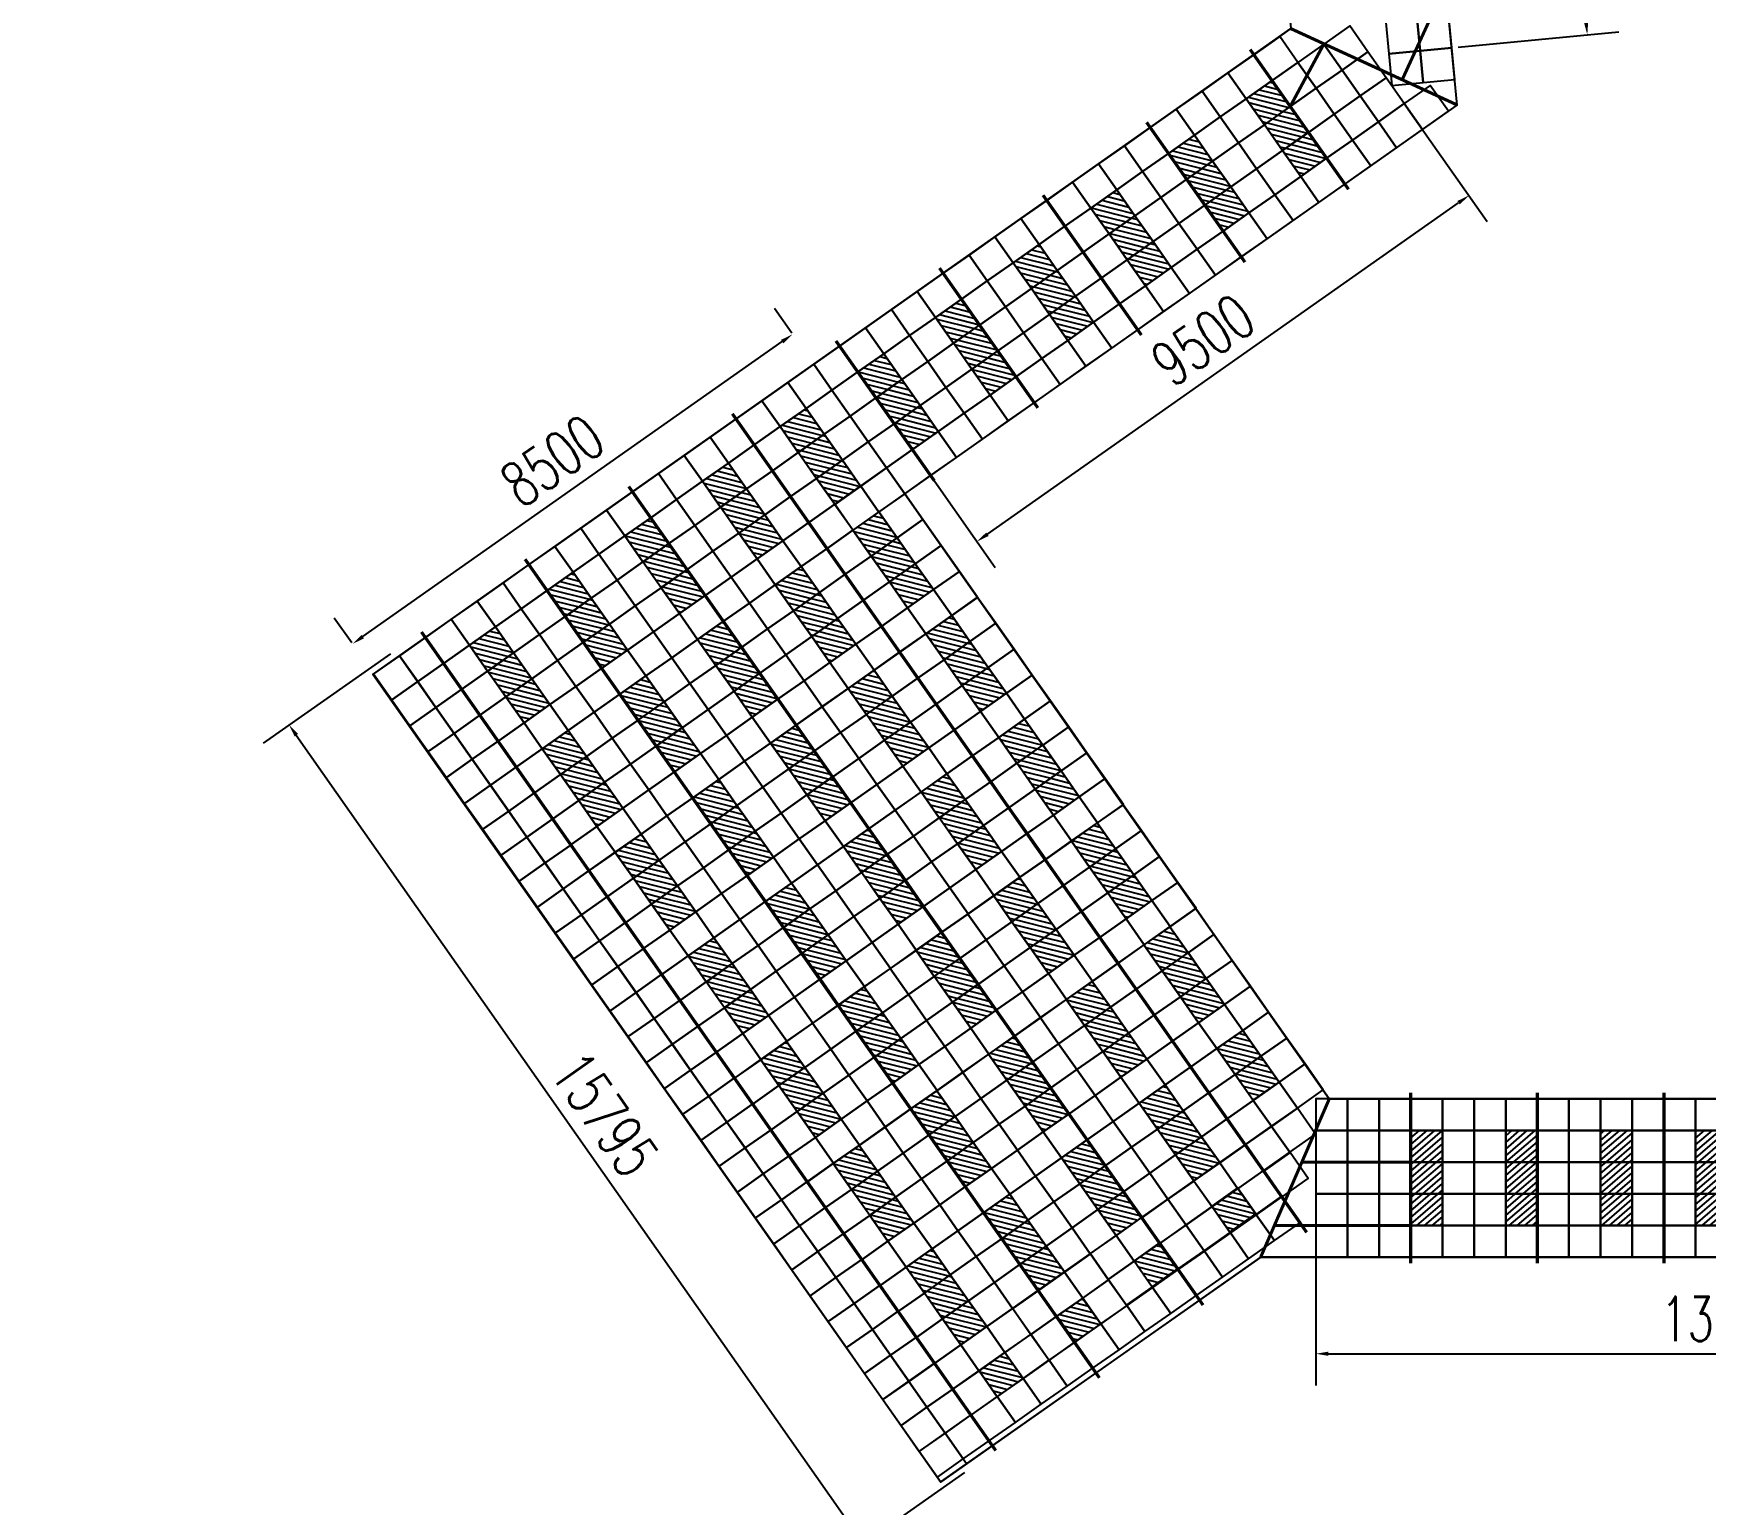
# Model space of a CAD drawing. Extents: x 833816 to 4746262, y -3629782 to -1973088.
# Drawn here: x 1968217 to 1994630, y -2326368 to -2303132 of the extents above; entities that cross this region are included whole.
import ezdxf

# ---------------------------------------------------------------- set-up
doc = ezdxf.new("R2010")
doc.units = 0
doc.header["$LTSCALE"] = 1000
doc.header["$MEASUREMENT"] = 0
doc.header["$PDMODE"] = 32
doc.layers.add('W-FLOAT_BOWL浮筒', color=253, linetype='Continuous')
doc.styles.add('STANDARD_T3', font='simplex.shx', dxfattribs={"width": 0.7, "bigfont": 'gbcbig.shx'})
doc.dimstyles.new('W&&200', dxfattribs={"dimtxt": 700, "dimasz": 200, "dimexe": 500, "dimexo": 600, "dimgap": 200, "dimtad": 1, "dimdec": 0, "dimzin": 0, "dimdsep": 46, "dimtxsty": 'STANDARD_T3', "dimcen": 0.09, "dimclrd": 1, "dimclre": 1, "dimclrt": 7, "dimazin": 2, "dimtfac": 1, "dimtdec": 0, "dimtix": 1, "dimtmove": 2, "dimatfit": 3, "dimfxl": 100, "dimtolj": 1, "dimtzin": 0, "dimarcsym": 0})

# ---------------------------------------------------------------- blocks, each defined once
blk = doc.blocks.new('浮筒')
at = {"layer": 'W-FLOAT_BOWL浮筒'}
blk.add_lwpolyline([(-230.422514301099, -268.1519436870731), (268.1519436870876, -230.4225143010844), (230.422514301099, 268.1519436870876), (-268.1519436870876, 230.422514301099)], close=True, dxfattribs=at)
blk = doc.blocks.new('空格子')
at = {"layer": 'W-FLOAT_BOWL浮筒'}
h = blk.add_hatch(dxfattribs=at)
h.set_pattern_fill('ANSI31', color=256, scale=50)
h.set_pattern_definition([(45, (0, 0), (-56.12660075668221, 56.12660075668221), [])])
h.paths.add_polyline_path([(218.5956631333102, 262.5550514239585), (-279.9787948548328, 224.8256220379262), (-242.2493654687423, -273.7488359502167), (256.3250925194006, -236.0194065642427)])
blk.add_lwpolyline([(-242.2493654687423, -273.7488359502167), (256.3250925194006, -236.0194065642427), (218.5956631333102, 262.5550514239585), (-279.9787948548328, 224.8256220379262)], close=True, dxfattribs=at)
blk = doc.blocks.new('*U220')
at = {"color": 2, "const_width": 50}
blk.add_lwpolyline([(-1.396983861923218e-09, 1350), (1.164153218269348e-09, -1350)], dxfattribs=at)
blk = doc.blocks.new('*U221')
at = {"color": 0, "linetype": 'ByBlock', "lineweight": -2, "transparency": 16777216}
for p in [(-10000, 0), (-8000, 0), (-6000, 0), (-4000, 0), (-2000, 0), (0, 0)]:
    blk.add_blockref('*U220', p, dxfattribs=at)
blk = doc.blocks.new('*U202')
at = {"color": 2, "const_width": 50}
blk.add_lwpolyline([(-1.396983861923218e-09, 1350), (1.164153218269348e-09, -1350)], dxfattribs=at)
blk = doc.blocks.new('*U203')
at = {"color": 0, "linetype": 'ByBlock', "lineweight": -2, "transparency": 16777216}
for p in [(-8000, 0), (-6000, 0), (-4000, 0), (-2000, 0), (0, 0)]:
    blk.add_blockref('*U202', p, dxfattribs=at)
blk = doc.blocks.new('*U222')
at = {"color": 2, "const_width": 49.99999999999999}
blk.add_lwpolyline([(4537.437874760013, -6463.959955073893), (-4537.437874760013, 6463.959955073427)], dxfattribs=at)
blk = doc.blocks.new('*U223')
at = {"color": 0, "linetype": 'ByBlock', "lineweight": -2, "transparency": 16777216}
blk.add_blockref('*U222', (0, 0), dxfattribs=at)
blk = doc.blocks.new('*U200')
at = {"rotation": 54.93270075368672}
blk.add_blockref('*U223', (0, 0), dxfattribs=at)
blk = doc.blocks.new('*U201')
at = {"color": 0, "linetype": 'ByBlock', "lineweight": -2, "transparency": 16777216}
for p in [(3.673940397442059e-13, 6000), (2.449293598294706e-13, 4000), (1.224646799147353e-13, 2000), (0, 0)]:
    blk.add_blockref('*U200', p, dxfattribs=at)
blk = doc.blocks.new('*D224')
at = {"color": 1, "lineweight": -2, "transparency": 16777216}
for p, q in [((1988472.565084238, -2322060.253148201), (1988472.565084238, -2324486.481570056)), ((2001472.565084238, -2322060.253148324), (2001472.565084238, -2324486.481570056)), ((1988672.565084238, -2323986.481570056), (2001272.565084238, -2323986.481570056))]:
    blk.add_line(p, q, dxfattribs=at)
at = {"color": 1, "transparency": 16777216}
for points in [[(1988672.565084238, -2323953.148236723), (1988672.565084238, -2324019.81490339), (1988472.565084238, -2323986.481570056)], [(2001272.565084238, -2323953.148236723), (2001272.565084238, -2324019.81490339), (2001472.565084238, -2323986.481570056)]]:
    blk.add_solid(points, dxfattribs=at)
at = {"layer": 'Defpoints', "color": 0, "transparency": 16777216}
for p in [(1988472.565084238, -2321460.253148201), (2001472.565084238, -2321460.253148324), (2001472.565084238, -2323986.481570056)]:
    blk.add_point(p, dxfattribs=at)
at = {"color": 7, "transparency": 16777216, "insert": (1994972.565084238, -2323436.481570056), "char_height": 700, "attachment_point": 5, "style": 'STANDARD_T3'}
blk.add_mtext('\\A1;13000', dxfattribs=at)
blk = doc.blocks.new('*D225')
at = {"color": 1, "lineweight": -2, "transparency": 16777216}
for p, q in [((1973854.411714452, -2312930.200902578), (1971844.983092142, -2314340.046465596)), ((1972369.158108542, -2314216.593834269), (1981211.311437943, -2326819.162831206)), ((1982926.304794119, -2325860.214012529), (1980916.876171809, -2327270.059575547))]:
    blk.add_line(p, q, dxfattribs=at)
at = {"color": 1, "transparency": 16777216}
for points in [[(1972396.44511796, -2314197.44885508), (1972341.871099125, -2314235.738813458), (1972254.288233409, -2314052.871777762)], [(1981238.598447361, -2326800.017852017), (1981184.024428525, -2326838.307810395), (1981326.181313076, -2326982.884887713)]]:
    blk.add_solid(points, dxfattribs=at)
at = {"layer": 'Defpoints', "color": 0, "transparency": 16777216}
for p in [(1974345.577883972, -2312585.591277178), (1983417.47096364, -2325515.604387129), (1981326.181313076, -2326982.884887713)]:
    blk.add_point(p, dxfattribs=at)
at = {"color": 7, "transparency": 16777216, "insert": (1977240.470428637, -2320201.986176121), "char_height": 700, "attachment_point": 5, "rotation": 305.0540812993612, "style": 'STANDARD_T3'}
blk.add_mtext('\\A1;15795', dxfattribs=at)
blk = doc.blocks.new('*D226')
at = {"color": 1, "lineweight": -2, "transparency": 16777216}
for p, q in [((1980196.40178713, -2307867.497040274), (1979920.58648868, -2307475.413352638)), ((1973419.697223939, -2312659.852290398), (1980044.686585113, -2307999.435457196)), ((1973244.252380449, -2312758.057968825), (1972968.437081999, -2312365.974281189))]:
    blk.add_line(p, q, dxfattribs=at)
at = {"color": 1, "transparency": 16777216}
for points in [[(1980025.507910501, -2307972.17212007), (1980063.865259726, -2308026.698794321), (1980208.266607867, -2307884.363409521)], [(1973400.518549326, -2312632.588953272), (1973438.875898551, -2312687.115627523), (1973256.117201186, -2312774.924338072)]]:
    blk.add_solid(points, dxfattribs=at)
at = {"layer": 'Defpoints', "color": 0, "transparency": 16777216}
for p in [(1980208.266607867, -2307884.363409521), (1980541.617930155, -2308358.237108533), (1973589.468523473, -2313248.798037085)]:
    blk.add_point(p, dxfattribs=at)
at = {"color": 7, "transparency": 16777216, "insert": (1976415.74377342, -2309879.798811225), "char_height": 700, "attachment_point": 5, "rotation": 35.124863812626046, "style": 'STANDARD_T3'}
blk.add_mtext('\\A1;8500', dxfattribs=at)
blk = doc.blocks.new('*D227')
at = {"color": 1, "lineweight": -2, "transparency": 16777216}
for p, q in [((1989928.890777528, -2304322.248849246), (1991179.782077314, -2306100.45212508)), ((1983285.622719697, -2311042.340653787), (1990728.52238472, -2305806.573425886)), ((1982158.830715103, -2309788.159672262), (1983409.722014889, -2311566.362948096))]:
    blk.add_line(p, q, dxfattribs=at)
at = {"color": 1, "transparency": 16777216}
for points in [[(1990709.343751794, -2305779.310059436), (1990747.701017647, -2305833.836792336), (1990892.102583421, -2305691.501628329)], [(1983266.444086771, -2311015.077287337), (1983304.801352624, -2311069.604020237), (1983122.042520997, -2311157.412451344)]]:
    blk.add_solid(points, dxfattribs=at)
at = {"layer": 'Defpoints', "color": 0, "transparency": 16777216}
for p in [(1989583.675384857, -2303831.508253144), (1990892.102583421, -2305691.501628329), (1981813.615322432, -2309297.41907616)]:
    blk.add_point(p, dxfattribs=at)
at = {"color": 7, "transparency": 16777216, "insert": (1986690.625108927, -2307974.611493409), "char_height": 700, "attachment_point": 5, "rotation": 35.1247762060573, "style": 'STANDARD_T3'}
blk.add_mtext('\\A1;9500', dxfattribs=at)
blk = doc.blocks.new('*D228')
at = {"color": 1, "lineweight": -2, "transparency": 16777216}
for p, q in [((1988751.189631059, -2282945.867539802), (1991289.823062256, -2282700.817691756)), ((1990811.3526668, -2282947.933212661), (1992742.59403011, -2302954.93965532)), ((1990720.863658316, -2303351.023364404), (1993259.497089512, -2303105.973516359))]:
    blk.add_line(p, q, dxfattribs=at)
at = {"color": 1, "transparency": 16777216}
for points in [[(1990844.531781961, -2282944.730490665), (1990778.173551638, -2282951.135934656), (1990792.136334826, -2282748.85852169)], [(1992775.773145271, -2302951.736933324), (1992709.414914948, -2302958.142377316), (1992761.810362083, -2303154.014346292)]]:
    blk.add_solid(points, dxfattribs=at)
at = {"layer": 'Defpoints', "color": 0, "transparency": 16777216}
for p in [(1988153.965558144, -2283003.516535721), (1992761.810362083, -2303154.014346292), (1990123.6395854, -2303408.672360324)]:
    blk.add_point(p, dxfattribs=at)
at = {"color": 7, "transparency": 16777216, "insert": (1992324.428748627, -2292898.591521065), "char_height": 700, "attachment_point": 5, "rotation": 275.51357916541923, "style": 'STANDARD_T3'}
blk.add_mtext('\\A1;20500', dxfattribs=at)

msp = doc.modelspace()

# ---------------------------------------------------------------- linework, layer by layer
at = {"color": 1}
for points in [[(2001472.565084227, -2319960.253148321), (1988686.300181093, -2319960.253148333), (1981980.024437482, -2310402.999124704), (1990708.424239668, -2304262.936555795), (1988640.825733412, -2282843.316296522), (1999780.346498261, -2256150.701758822), (1999781.538423849, -2217928.802886933), (2008006.79287955, -2210186.70819954), (2008015.709567152, -2192890.573179661), (2004018.864928955, -2186768.932487597), (2004030.160104888, -2164859.127450847)], [(2001529.765206201, -2165624.487400206), (2001505.407185333, -2212872.931727569), (1997281.58507684, -2216848.642252123), (1997279.911598273, -2255595.920230066), (1986086.148908588, -2282474.847185777), (1988078.600636117, -2303056.302303956), (1973589.468523266, -2313248.79803723), (1982549.183742765, -2326013.027284458), (1987602.662454053, -2322460.253148334), (2001472.565084229, -2322460.253148321), (2001472.565084227, -2319960.253148321)], [(1980541.625407882, -2308358.247738454), (1988078.600636117, -2303056.302303956)], [(1981980.734349221, -2310404.008298656), (1990708.424239668, -2304262.936555795)], [(1988686.300181093, -2319960.253148333), (2001472.565084253, -2319960.253148451), (2001472.565084229, -2322460.253148321), (1987602.662454053, -2322460.253148334)]]:
    msp.add_lwpolyline(points, dxfattribs=at)
at = {"color": 6}
for points in [[(1990708.424239668, -2304262.936555795), (1988640.825733477, -2282843.316297205)], [(1987602.662454053, -2322460.253148334), (1982546.579353165, -2326009.317007392), (1973576.505257285, -2313257.917150243), (1980541.617930154, -2308358.237108533)], [(1981980.049504517, -2310403.034758352), (1988686.300181093, -2319960.253148333)]]:
    msp.add_lwpolyline(points, dxfattribs=at)
at = {"color": 5, "const_width": 50}
for points in [[(1990525.244652746, -2302365.258075554), (1989837.819990376, -2303863.479761213)], [(1988078.600636117, -2303056.302303956), (1990708.424239668, -2304262.936555795)], [(1988069.143152444, -2304285.597116165), (1988599.36590032, -2303301.286753533)], [(1987602.662454053, -2322460.253148334), (1988686.300181, -2319960.253148201)], [(1989972.565084227, -2320960.253148211), (1988252.84509024, -2320960.253148211)], [(1989972.565084228, -2321960.253148211), (1987819.389999484, -2321960.253148211)]]:
    msp.add_lwpolyline(points, dxfattribs=at)
at = {"color": 5}
for points in [[(1973998.419020222, -2312961.118543188), (1982955.821886492, -2325722.053555499)], [(2001472.565084253, -2319960.253148304), (1988722.565084253, -2319960.253148201)]]:
    msp.add_lwpolyline(points, dxfattribs=at)

# ---------------------------------------------------------------- block references
for name, p, rotation in [('*U203', (1981669.77526342, -2309092.944047309), 215.124863649522), ('空格子', (1987731.692408275, -2304232.254211793), 300.79718851719), ('空格子', (1988019.876489626, -2304640.849752466), 300.79718851719), ('空格子', (1986504.840918018, -2305095.292693472), 300.79718851719), ('空格子', (1988307.051396059, -2305050.155205296), 300.79718851719), ('*U201', (1978881.524423806, -2319050.597832153), 305.0540812993604), ('空格子', (1986793.02499937, -2305503.888234145), 300.79718851719), ('空格子', (1985277.989427762, -2305958.331175152), 300.79718851719), ('空格子', (1987080.199905803, -2305913.193686976), 300.79718851719), ('空格子', (1985566.173509114, -2306366.926715824), 300.79718851719), ('空格子', (1984051.137937505, -2306821.369656831), 300.79718851719), ('空格子', (1985853.348415547, -2306776.232168656), 300.79718851719), ('空格子', (1984339.322018858, -2307229.965197504), 300.79718851719), ('空格子', (1982824.286447249, -2307684.408138511), 300.79718851719), ('空格子', (1984626.496925291, -2307639.270650336), 300.79718851719), ('空格子', (1983112.470528602, -2308093.003679185), 300.79718851719), ('空格子', (1981597.434956993, -2308547.446620192), 300.79718851719), ('空格子', (1983399.645435034, -2308502.309132015), 300.79718851719), ('空格子', (1981885.619038345, -2308956.042160863), 300.79718851719), ('空格子', (1982172.793944777, -2309365.347613695), 300.79718851719), ('空格子', (1980370.583466736, -2309410.485101872), 300.79718851719), ('空格子', (1980658.767548088, -2309819.080642544), 300.79718851719), ('空格子', (1979143.73197648, -2310273.523583551), 300.79718851719), ('空格子', (1980945.942454522, -2310228.386095375), 300.79718851719), ('空格子', (1979431.916057832, -2310682.119124223), 300.79718851719), ('空格子', (1977916.880486225, -2311136.562065231), 300.79718851719), ('空格子', (1979719.090964265, -2311091.424577054), 300.79718851719), ('空格子', (1981521.326509217, -2311046.32272273), 300.79718851719), ('空格子', (1981809.510590571, -2311454.918263401), 300.79718851719), ('空格子', (1978205.064567575, -2311545.157605903), 300.79718851719), ('空格子', (1976690.028995967, -2311999.60054691), 300.79718851719), ('空格子', (1978492.239474008, -2311954.463058734), 300.79718851719), ('空格子', (1980294.475018962, -2311909.361204408), 300.79718851719), ('空格子', (1982096.685497003, -2311864.223716232), 300.79718851719), ('空格子', (1976978.213077319, -2312408.196087583), 300.79718851719), ('空格子', (1980582.659100313, -2312317.95674508), 300.79718851719), ('空格子', (1977265.387983752, -2312817.501540412), 300.79718851719), ('空格子', (1979067.623528706, -2312772.399686085), 300.79718851719), ('空格子', (1980869.834006747, -2312727.262197911), 300.79718851719), ('空格子', (1982672.726043946, -2312683.093579474), 300.79718851719), ('空格子', (1975463.177505712, -2312862.63902859), 300.79718851719), ('空格子', (1982960.910125298, -2313091.689120147), 300.79718851719), ('空格子', (1975751.361587064, -2313271.234569261), 300.79718851719), ('空格子', (1979355.807610059, -2313180.995226759), 300.79718851719), ('空格子', (1979642.982516491, -2313590.300679588), 300.79718851719), ('空格子', (1981445.87455369, -2313546.132061152), 300.79718851719), ('空格子', (1983248.085031732, -2313500.994572977), 300.79718851719), ('空格子', (1976038.536493496, -2313680.540022093), 300.79718851719), ('空格子', (1977840.772038451, -2313635.438167763), 300.79718851719), ('空格子', (1978128.956119803, -2314044.033708436), 300.79718851719), ('空格子', (1981734.058635042, -2313954.727601825), 300.79718851719), ('空格子', (1980219.023063435, -2314409.170542829), 300.79718851719), ('空格子', (1982021.233541475, -2314364.033054655), 300.79718851719), ('空格子', (1983824.454128318, -2314318.184997377), 300.79718851719), ('空格子', (1976613.920548195, -2314498.47664944), 300.79718851719), ('空格子', (1978416.131026236, -2314453.339161266), 300.79718851719), ('空格子', (1976902.104629548, -2314907.072190113), 300.79718851719), ('空格子', (1980507.207144786, -2314817.766083504), 300.79718851719), ('空格子', (1984112.63820967, -2314726.780538049), 300.79718851719), ('空格子', (1982597.602638063, -2315181.223479054), 300.79718851719), ('空格子', (1984399.813116104, -2315136.085990879), 300.79718851719), ('空格子', (1977189.279535979, -2315316.377642943), 300.79718851719), ('空格子', (1978992.171573178, -2315272.209024507), 300.79718851719), ('空格子', (1980794.38205122, -2315227.071536332), 300.79718851719), ('空格子', (1979280.355654531, -2315680.804565181), 300.79718851719), ('空格子', (1982885.786719415, -2315589.819019727), 300.79718851719), ('空格子', (1983172.961625847, -2315999.124472558), 300.79718851719), ('空格子', (1984971.3108252, -2315958.151549695), 300.79718851719), ('空格子', (1977765.320082923, -2316135.247506185), 300.79718851719), ('空格子', (1979567.530560963, -2316090.11001801), 300.79718851719), ('空格子', (1981370.751147807, -2316044.261960732), 300.79718851719), ('空格子', (1981658.935229158, -2316452.857501406), 300.79718851719), ('空格子', (1985259.494906553, -2316366.747090366), 300.79718851719), ('空格子', (1978053.504164275, -2316543.843046858), 300.79718851719), ('空格子', (1985546.669812985, -2316776.052543197), 300.79718851719), ('空格子', (1978340.679070708, -2316953.148499687), 300.79718851719), ('空格子', (1980143.899657551, -2316907.30044241), 300.79718851719), ('空格子', (1981946.110135592, -2316862.162954235), 300.79718851719), ('空格子', (1983744.459334945, -2316821.190031372), 300.79718851719), ('空格子', (1980432.083738903, -2317315.895983083), 300.79718851719), ('空格子', (1984032.643416295, -2317229.785572045), 300.79718851719), ('空格子', (1978917.048167295, -2317770.338924087), 300.79718851719), ('空格子', (1980719.258645337, -2317725.201435912), 300.79718851719), ('空格子', (1982517.607844689, -2317684.22851305), 300.79718851719), ('空格子', (1984319.81832273, -2317639.091024876), 300.79718851719), ('空格子', (1986118.167522082, -2317598.118102013), 300.79718851719), ('空格子', (1982805.791926041, -2318092.824053724), 300.79718851719), ('空格子', (1986406.351603435, -2318006.713642685), 300.79718851719), ('空格子', (1979205.232248648, -2318178.93446476), 300.79718851719), ('空格子', (1979492.40715508, -2318588.239917589), 300.79718851719), ('空格子', (1981290.756354433, -2318547.266994728), 300.79718851719), ('空格子', (1983092.966832473, -2318502.129506553), 300.79718851719), ('空格子', (1984891.316031827, -2318461.156583691), 300.79718851719), ('空格子', (1986693.526509868, -2318416.019095515), 300.79718851719), ('空格子', (1985179.500113178, -2318869.752124363), 300.79718851719), ('空格子', (1981578.940435785, -2318955.862535401), 300.79718851719), ('空格子', (1980063.904864178, -2319410.305476405), 300.79718851719), ('空格子', (1981866.115342218, -2319365.16798823), 300.79718851719), ('空格子', (1983664.464541571, -2319324.195065368), 300.79718851719), ('空格子', (1985466.675019611, -2319279.057577194), 300.79718851719), ('空格子', (1987268.88549765, -2319233.920089019), 300.79718851719), ('空格子', (1987557.069579002, -2319642.515629692), 300.79718851719), ('空格子', (1980352.08894553, -2319818.901017078), 300.79718851719), ('空格子', (1983952.648622923, -2319732.790606041), 300.79718851719), ('空格子', (1980639.263851963, -2320228.206469908), 300.79718851719), ('空格子', (1982437.613051315, -2320187.233547046), 300.79718851719), ('空格子', (1984239.823529356, -2320142.096058871), 300.79718851719), ('空格子', (1986042.034007395, -2320096.958570698), 300.79718851719), ('空格子', (1982725.797132668, -2320595.829087719), 300.79718851719), ('空格子', (1986330.218088747, -2320505.55411137), 300.79718851719), ('空格子', (1983012.9720391, -2321005.134540548), 300.79718851719), ('空格子', (1984815.182517141, -2320959.997052375), 300.79718851719), ('空格子', (1986617.392995179, -2320914.8595642), 300.79718851719), ('空格子', (1990234.780551164, -2320705.564653852), 355.6724123105793), ('空格子', (1991734.780551165, -2320705.564653867), 355.6724123105793), ('空格子', (1993234.780551166, -2320705.564653881), 355.6724123105793), ('空格子', (1994734.780551167, -2320705.564653895), 355.6724123105793), ('空格子', (1981210.76156106, -2321050.272028723), 300.79718851719), ('空格子', (1981498.945642412, -2321458.867569396), 300.79718851719), ('空格子', (1985103.366598493, -2321368.592593048), 300.79718851719), ('空格子', (1990234.780551161, -2321205.564653853), 355.6724123105793), ('空格子', (1991734.780551161, -2321205.564653866), 355.6724123105793), ('空格子', (1993234.780551163, -2321205.56465388), 355.6724123105793), ('空格子', (1994734.780551163, -2321205.564653896), 355.6724123105793), ('空格子', (1985390.541504925, -2321777.898045878), 300.79718851719), ('空格子', (1987188.07979005, -2321723.97578363), 300.79718851719), ('空格子', (1990234.780551155, -2321705.564653852), 355.6724123105793), ('空格子', (1991734.780551156, -2321705.564653867), 355.6724123105793), ('空格子', (1993234.780551156, -2321705.564653882), 355.6724123105793), ('空格子', (1994734.780551157, -2321705.564653896), 355.6724123105793), ('空格子', (1981786.120548844, -2321868.173022226), 300.79718851719), ('空格子', (1983588.331026885, -2321823.035534054), 300.79718851719), ('空格子', (1983876.515108238, -2322231.631074727), 300.79718851719), ('空格子', (1985961.228299793, -2322587.01426531), 300.79718851719), ('空格子', (1982361.479536632, -2322686.074015731), 300.79718851719), ('空格子', (1984163.69001467, -2322640.936527556), 300.79718851719), ('空格子', (1982649.663617984, -2323094.669556404), 300.79718851719), ('空格子', (1982936.838524416, -2323503.975009234), 300.79718851719), ('空格子', (1984741.166858373, -2323461.874780932), 300.79718851719), ('空格子', (1983513.251434573, -2324323.398844436), 300.79718851719)]:
    msp.add_blockref(name, p, dxfattribs=dict(rotation=rotation))
msp.add_blockref('*U221', (1999972.565084228, -2321210.253148321))
at = {"layer": 'W-FLOAT_BOWL浮筒'}
for p, rotation in [((1989850.775806716, -2303183.849411576), 1.185991476615923), ((1990348.462534145, -2303135.808581643), 1.185991476615923), ((1987842.100408243, -2303528.330745995), 30.79718851728389), ((1988947.68089564, -2303361.922254961), 30.79718851728389), ((1987433.149911493, -2303816.010239889), 30.79718851728389), ((1988538.73039889, -2303649.601748856), 30.79718851728389), ((1989235.360389534, -2303770.872751714), 30.79718851728389), ((1989898.816636648, -2303681.536139005), 1.185991476615923), ((1990396.503364078, -2303633.495309072), 1.185991476615923), ((1987024.199414741, -2304103.689733781), 30.79718851728389), ((1988129.779902146, -2303937.281242737), 30.79718851728389), ((1988826.409892781, -2304058.552245607), 30.79718851728389), ((1988417.459396038, -2304346.231739488), 30.79718851728389), ((1989523.039883427, -2304179.823248466), 30.79718851728389), ((1990219.669874072, -2304301.094251326), 30.79718851728389), ((1986615.248917989, -2304391.369227674), 30.79718851728389), ((1987311.878908642, -2304512.640230522), 30.79718851728389), ((1989114.089386675, -2304467.502742359), 30.79718851728389), ((1989810.719377318, -2304588.773745217), 30.79718851728389), ((1986206.298421236, -2304679.048721566), 30.79718851728389), ((1986902.928411889, -2304800.319724418), 30.79718851728389), ((1988705.138889932, -2304755.182236241), 30.79718851728389), ((1989401.768880567, -2304876.453239111), 30.79718851728389), ((1985797.347924484, -2304966.728215461), 30.79718851728389), ((1987599.558402534, -2304921.590727273), 30.79718851728389), ((1988992.818383816, -2305164.132733004), 30.79718851728389), ((1985388.397427733, -2305254.407709353), 30.79718851728389), ((1986085.027418387, -2305375.678712201), 30.79718851728389), ((1987190.60790578, -2305209.270221168), 30.79718851728389), ((1987887.237896428, -2305330.541224025), 30.79718851728389), ((1984979.446930982, -2305542.087203246), 30.79718851728389), ((1985676.076921634, -2305663.358206096), 30.79718851728389), ((1987478.287399676, -2305618.22071792), 30.79718851728389), ((1988583.867887065, -2305451.812226897), 30.79718851728389), ((1984570.496434231, -2305829.766697139), 30.79718851728389), ((1986372.706912279, -2305784.629208954), 30.79718851728389), ((1988174.917390312, -2305739.49172079), 30.79718851728389), ((1984161.545937476, -2306117.446191031), 30.79718851728389), ((1985963.756415525, -2306072.308702847), 30.79718851728389), ((1986660.386406172, -2306193.579705705), 30.79718851728389), ((1987765.96689356, -2306027.171214683), 30.79718851728389), ((1983752.595440726, -2306405.125684924), 30.79718851728389), ((1984858.175928129, -2306238.717193882), 30.79718851728389), ((1986251.43590942, -2306481.2591996), 30.79718851728389), ((1987357.016396809, -2306314.850708575), 30.79718851728389), ((1983343.644943974, -2306692.805178818), 30.79718851728389), ((1984449.225431377, -2306526.396687776), 30.79718851728389), ((1985145.855422022, -2306647.667690632), 30.79718851728389), ((1986948.065900056, -2306602.530202467), 30.79718851728389), ((1982934.694447222, -2306980.484672709), 30.79718851728389), ((1984736.904925269, -2306935.347184527), 30.79718851728389), ((1986539.115403305, -2306890.20969636), 30.79718851728389), ((1982525.743950471, -2307268.164166603), 30.79718851728389), ((1983631.324437873, -2307101.755675561), 30.79718851728389), ((1985433.534915914, -2307056.618187384), 30.79718851728389), ((1986130.164906553, -2307177.889190254), 30.79718851728389), ((1983222.373941119, -2307389.435169455), 30.79718851728389), ((1983919.003931765, -2307510.706172311), 30.79718851728389), ((1985024.584419162, -2307344.297681279), 30.79718851728389), ((1985721.214409802, -2307465.568684146), 30.79718851728389), ((1982116.793453719, -2307555.843660496), 30.79718851728389), ((1983510.053435012, -2307798.385666206), 30.79718851728389), ((1985312.263913049, -2307753.248178038), 30.79718851728389), ((1981707.842956966, -2307843.523154389), 30.79718851728389), ((1982404.472947618, -2307964.79415724), 30.79718851728389), ((1984206.683425659, -2307919.656669064), 30.79718851728389), ((1984903.313416297, -2308040.927671932), 30.79718851728389), ((1981298.892460214, -2308131.20264828), 30.79718851728389), ((1981995.522450864, -2308252.473651136), 30.79718851728389), ((1983797.732928906, -2308207.336162958), 30.79718851728389), ((1984494.362919545, -2308328.607165825), 30.79718851728389), ((1980889.941963464, -2308418.882142175), 30.79718851728389), ((1982692.152441509, -2308373.744653993), 30.79718851728389), ((1980480.991466711, -2308706.561636067), 30.79718851728389), ((1981177.621457361, -2308827.83263892), 30.79718851728389), ((1982283.201944756, -2308661.424147885), 30.79718851728389), ((1982979.831935402, -2308782.695150745), 30.79718851728389), ((1984085.412422794, -2308616.286659718), 30.79718851728389), ((1980072.040969958, -2308994.24112996), 30.79718851728389), ((1980768.670960607, -2309115.512132815), 30.79718851728389), ((1982570.88143865, -2309070.374644639), 30.79718851728389), ((1983676.461926043, -2308903.966153609), 30.79718851728389), ((1979663.090473207, -2309281.920623852), 30.79718851728389), ((1981465.300951252, -2309236.783135672), 30.79718851728389), ((1983267.51142929, -2309191.645647504), 30.79718851728389), ((1979254.139976456, -2309569.600117746), 30.79718851728389), ((1981056.3504545, -2309524.462629565), 30.79718851728389), ((1981752.980445146, -2309645.733632423), 30.79718851728389), ((1982858.56093254, -2309479.325141397), 30.79718851728389), ((1978845.189479704, -2309857.27961164), 30.79718851728389), ((1979950.769967104, -2309690.8711206), 30.79718851728389), ((1982449.610435786, -2309767.004635289), 30.79718851728389), ((1978436.238982952, -2310144.95910553), 30.79718851728389), ((1979541.81947035, -2309978.550614495), 30.79718851728389), ((1980238.449460998, -2310099.821617351), 30.79718851728389), ((1981344.029948393, -2309933.413126318), 30.79718851728389), ((1982040.659939035, -2310054.684129181), 30.79718851728389), ((1978027.2884862, -2310432.638599424), 30.79718851728389), ((1979829.498964244, -2310387.501111246), 30.79718851728389), ((1981632.418731311, -2310343.373235192), 30.79718851728389), ((1978723.918476847, -2310553.90960228), 30.79718851728389), ((1980526.128954889, -2310508.772114103), 30.79718851728389), ((1981223.46823456, -2310631.052729084), 30.79718851728389), ((1977618.337989448, -2310720.318093317), 30.79718851728389), ((1978314.967980095, -2310841.589096175), 30.79718851728389), ((1979011.597970739, -2310962.860099031), 30.79718851728389), ((1980117.178458136, -2310796.451607997), 30.79718851728389), ((1980813.808448779, -2310917.72261086), 30.79718851728389), ((1981919.414003088, -2310751.349753675), 30.79718851728389), ((1977209.387492696, -2311007.99758721), 30.79718851728389), ((1980404.857952028, -2311205.402104753), 30.79718851728389), ((1982207.093496981, -2311160.300250425), 30.79718851728389), ((1976800.436995945, -2311295.677081102), 30.79718851728389), ((1977497.066986592, -2311416.948083959), 30.79718851728389), ((1978602.647473988, -2311250.539592926), 30.79718851728389), ((1979299.277464632, -2311371.810595783), 30.79718851728389), ((1979995.907455275, -2311493.081598646), 30.79718851728389), ((1981101.513009585, -2311326.708741458), 30.79718851728389), ((1976391.486499193, -2311583.356574994), 30.79718851728389), ((1977088.116489837, -2311704.627577855), 30.79718851728389), ((1978890.326967881, -2311659.490089678), 30.79718851728389), ((1980692.562512833, -2311614.388235351), 30.79718851728389), ((1981389.192503478, -2311735.65923821), 30.79718851728389), ((1982494.772990874, -2311569.250747178), 30.79718851728389), ((1975982.536002441, -2311871.036068887), 30.79718851728389), ((1977784.746480483, -2311825.89858071), 30.79718851728389), ((1979586.956958524, -2311780.761092539), 30.79718851728389), ((1980980.242006725, -2312023.338732102), 30.79718851728389), ((1982782.452484768, -2311978.201243929), 30.79718851728389), ((1975573.585505689, -2312158.715562782), 30.79718851728389), ((1976270.215496336, -2312279.986565639), 30.79718851728389), ((1977375.795983731, -2312113.578074605), 30.79718851728389), ((1978072.425974378, -2312234.849077463), 30.79718851728389), ((1979178.006461773, -2312068.440586431), 30.79718851728389), ((1979874.66151933, -2312189.747223137), 30.79718851728389), ((1981676.871997371, -2312144.609734962), 30.79718851728389), ((1982373.501988016, -2312265.880737822), 30.79718851728389), ((1975164.635008938, -2312446.395056673), 30.79718851728389), ((1977663.475477624, -2312522.528571357), 30.79718851728389), ((1978769.055965021, -2312356.120080324), 30.79718851728389), ((1979465.711022576, -2312477.426717028), 30.79718851728389), ((1981267.921500619, -2312432.289228854), 30.79718851728389), ((1981964.551491264, -2312553.560231715), 30.79718851728389), ((1983070.813537816, -2312388.120610419), 30.79718851728389), ((1974755.684512185, -2312734.074550568), 30.79718851728389), ((1975861.264999581, -2312567.666059533), 30.79718851728389), ((1976557.894990227, -2312688.937062391), 30.79718851728389), ((1978360.105468268, -2312643.799574218), 30.79718851728389), ((1980162.341013222, -2312598.697719888), 30.79718851728389), ((1983358.493031709, -2312797.071107169), 30.79718851728389), ((1974346.734015434, -2313021.75404446), 30.79718851728389), ((1976148.944493476, -2312976.616556284), 30.79718851728389), ((1977951.154971517, -2312931.479068111), 30.79718851728389), ((1978647.810029074, -2313052.785704813), 30.79718851728389), ((1979753.390516471, -2312886.377213779), 30.79718851728389), ((1980450.020507114, -2313007.648216641), 30.79718851728389), ((1981555.600994513, -2312841.239725607), 30.79718851728389), ((1982252.912544313, -2312963.479598202), 30.79718851728389), ((1973937.783518681, -2313309.433538351), 30.79718851728389), ((1975043.364006078, -2313143.025047319), 30.79718851728389), ((1976845.574484121, -2313097.887559142), 30.79718851728389), ((1977542.204474766, -2313219.158562001), 30.79718851728389), ((1978238.859532321, -2313340.465198707), 30.79718851728389), ((1980041.070010363, -2313295.327710533), 30.79718851728389), ((1981146.65049776, -2313128.919219499), 30.79718851728389), ((1981843.962047561, -2313251.159092095), 30.79718851728389), ((1983646.172525601, -2313206.021603922), 30.79718851728389), ((1974634.413509327, -2313430.70454121), 30.79718851728389), ((1975331.04349997, -2313551.97554407), 30.79718851728389), ((1976436.623987368, -2313385.567053036), 30.79718851728389), ((1977133.253978014, -2313506.838055895), 30.79718851728389), ((1978935.489522966, -2313461.736201566), 30.79718851728389), ((1980737.700001008, -2313416.598713393), 30.79718851728389), ((1982540.592038206, -2313372.430094955), 30.79718851728389), ((1983933.852019497, -2313614.972100674), 30.79718851728389), ((1974225.463012574, -2313718.384035104), 30.79718851728389), ((1974922.093003219, -2313839.655037962), 30.79718851728389), ((1976724.303481262, -2313794.51754979), 30.79718851728389), ((1978526.539026213, -2313749.415695457), 30.79718851728389), ((1979223.16901686, -2313870.686698318), 30.79718851728389), ((1980328.749504257, -2313704.278207283), 30.79718851728389), ((1981026.061054058, -2313826.518079881), 30.79718851728389), ((1982131.641541454, -2313660.109588847), 30.79718851728389), ((1982828.271532099, -2313781.380591706), 30.79718851728389), ((1974513.142506468, -2314127.334531857), 30.79718851728389), ((1975618.722993864, -2313960.926040821), 30.79718851728389), ((1976315.352984509, -2314082.197043682), 30.79718851728389), ((1977420.958538819, -2313915.824186491), 30.79718851728389), ((1979919.799007504, -2313991.957701176), 30.79718851728389), ((1980617.110557303, -2314114.197573773), 30.79718851728389), ((1982419.321035347, -2314069.060085599), 30.79718851728389), ((1983524.901522744, -2313902.651594566), 30.79718851728389), ((1984222.541622188, -2314023.212028321), 30.79718851728389), ((1975209.772497112, -2314248.605534714), 30.79718851728389), ((1975906.402487758, -2314369.876537574), 30.79718851728389), ((1977012.008042065, -2314203.503680384), 30.79718851728389), ((1977708.638032711, -2314324.774683243), 30.79718851728389), ((1978814.218520107, -2314158.36619221), 30.79718851728389), ((1979510.848510752, -2314279.637195071), 30.79718851728389), ((1981313.740547949, -2314235.468576633), 30.79718851728389), ((1983115.951025991, -2314190.33108846), 30.79718851728389), ((1974800.822000361, -2314536.285028608), 30.79718851728389), ((1975497.451991004, -2314657.556031466), 30.79718851728389), ((1977299.687535959, -2314612.454177134), 30.79718851728389), ((1979101.898014001, -2314567.316688962), 30.79718851728389), ((1980904.790051198, -2314523.148070524), 30.79718851728389), ((1981601.420041844, -2314644.419073385), 30.79718851728389), ((1982707.00052924, -2314478.010582351), 30.79718851728389), ((1983404.640628686, -2314598.571016105), 30.79718851728389), ((1984510.221116081, -2314432.162525071), 30.79718851728389), ((1976194.107048563, -2314778.86266817), 30.79718851728389), ((1977996.317526604, -2314733.725179994), 30.79718851728389), ((1978692.947517248, -2314854.996182854), 30.79718851728389), ((1979799.209563802, -2314689.556561558), 30.79718851728389), ((1981192.469545091, -2314932.098567277), 30.79718851728389), ((1982298.050032489, -2314765.690076243), 30.79718851728389), ((1982995.690131933, -2314886.250509997), 30.79718851728389), ((1984797.900609973, -2314841.113021825), 30.79718851728389), ((1975088.501494253, -2314945.235525358), 30.79718851728389), ((1975785.131484897, -2315066.506528218), 30.79718851728389), ((1976481.786542455, -2315187.813164921), 30.79718851728389), ((1977587.367029852, -2315021.404673888), 30.79718851728389), ((1978283.997020497, -2315142.675676747), 30.79718851728389), ((1979390.25906705, -2314977.236055451), 30.79718851728389), ((1980086.889057694, -2315098.50705831), 30.79718851728389), ((1981889.099535736, -2315053.369570137), 30.79718851728389), ((1983692.320122579, -2315007.521512857), 30.79718851728389), ((1975376.180988146, -2315354.18602211), 30.79718851728389), ((1977875.046523745, -2315430.35517064), 30.79718851728389), ((1979677.938560942, -2315386.186552203), 30.79718851728389), ((1981480.149038986, -2315341.049064028), 30.79718851728389), ((1982177.78913843, -2315461.609497783), 30.79718851728389), ((1983283.369625826, -2315295.201006749), 30.79718851728389), ((1983979.999616472, -2315416.472009609), 30.79718851728389), ((1985085.580103869, -2315250.063518576), 30.79718851728389), ((1976073.09926196, -2315476.385422564), 30.72649361071289), ((1976769.466036348, -2315596.763661672), 30.79718851728389), ((1977466.096026994, -2315718.034664531), 30.79718851728389), ((1978572.358073547, -2315552.595043236), 30.79718851728389), ((1980374.568551587, -2315507.457555063), 30.79718851728389), ((1981071.198542232, -2315628.728557921), 30.79718851728389), ((1983571.049119719, -2315704.151503501), 30.79718851728389), ((1984676.629607116, -2315537.743012468), 30.79718851728389), ((1985369.398319071, -2315663.178580639), 30.79718851728389), ((1975663.794120696, -2315763.560110397), 30.72649361071289), ((1976360.265230368, -2315885.69669758), 30.72649361071289), ((1978163.407576793, -2315840.274537129), 30.79718851728389), ((1978860.037567438, -2315961.545539987), 30.79718851728389), ((1979965.618054835, -2315795.137048954), 30.79718851728389), ((1980662.248045479, -2315916.408051814), 30.79718851728389), ((1981768.838641677, -2315749.288991675), 30.79718851728389), ((1982465.468632321, -2315870.559994535), 30.79718851728389), ((1984267.679110365, -2315825.422506362), 30.79718851728389), ((1975950.960089102, -2316172.871385416), 30.72649361071289), ((1977057.145530242, -2316005.714158425), 30.79718851728389), ((1978451.087070686, -2316249.225033879), 30.79718851728389), ((1980253.297548729, -2316204.087545706), 30.79718851728389), ((1982056.51813557, -2316158.239488426), 30.79718851728389), ((1983858.728613614, -2316113.102000254), 30.79718851728389), ((1984551.497325568, -2316238.537568423), 30.79718851728389), ((1985657.077812964, -2316072.12907739), 30.79718851728389), ((1976647.439918204, -2316295.001838848), 30.72649361071289), ((1977345.506583291, -2316415.633524915), 30.79718851728389), ((1979147.717061332, -2316370.496036739), 30.79718851728389), ((1979844.347051977, -2316491.767039598), 30.79718851728389), ((1980950.937648175, -2316324.64797946), 30.79718851728389), ((1982753.148126215, -2316279.510491287), 30.79718851728389), ((1983449.778116861, -2316400.781494145), 30.79718851728389), ((1985944.757306856, -2316481.079574143), 30.79718851728389), ((1976238.134776936, -2316582.176526682), 30.72649361071289), ((1976934.614606037, -2316704.306980114), 30.72649361071289), ((1978738.766564579, -2316658.175530632), 30.79718851728389), ((1979435.396555225, -2316779.446533491), 30.79718851728389), ((1980541.987151422, -2316612.327473353), 30.79718851728389), ((1981238.617142067, -2316733.598476212), 30.79718851728389), ((1982344.197629463, -2316567.189985179), 30.79718851728389), ((1983040.827620108, -2316688.460988039), 30.79718851728389), ((1984142.546828815, -2316526.217062315), 30.79718851728389), ((1984839.17681946, -2316647.488065175), 30.79718851728389), ((1976525.309464771, -2316991.481667947), 30.72649361071289), ((1977633.186077184, -2316824.584021665), 30.79718851728389), ((1980829.666645314, -2317021.277970104), 30.79718851728389), ((1982631.877123358, -2316976.14048193), 30.79718851728389), ((1984430.226322707, -2316935.167559067), 30.79718851728389), ((1986232.436800751, -2316890.030070894), 30.79718851728389), ((1977221.789293871, -2317113.612121379), 30.72649361071289), ((1977920.865571077, -2317233.534518417), 30.79718851728389), ((1979026.446058473, -2317067.126027384), 30.79718851728389), ((1979724.086157918, -2317187.686461138), 30.79718851728389), ((1981526.296635961, -2317142.548972965), 30.79718851728389), ((1982222.926626605, -2317263.819975824), 30.79718851728389), ((1983324.645835313, -2317101.576050101), 30.79718851728389), ((1985126.856313354, -2317056.438561927), 30.79718851728389), ((1985823.486303999, -2317177.709564787), 30.79718851728389), ((1986516.255015953, -2317303.145132957), 30.79718851728389), ((1976812.484152605, -2317400.786809215), 30.72649361071289), ((1977508.963981706, -2317522.917262646), 30.72649361071289), ((1978617.495561721, -2317354.805521275), 30.79718851728389), ((1979315.135661166, -2317475.365955031), 30.79718851728389), ((1981117.346139208, -2317430.228466856), 30.79718851728389), ((1981813.976129853, -2317551.499469717), 30.79718851728389), ((1982915.695338559, -2317389.255543993), 30.79718851728389), ((1983612.325329204, -2317510.526546853), 30.79718851728389), ((1984717.905816602, -2317344.118055819), 30.79718851728389), ((1985414.535807247, -2317465.38905868), 30.79718851728389), ((1977099.65884044, -2317810.091950481), 30.72649361071289), ((1978208.545064969, -2317642.48501517), 30.79718851728389), ((1980011.765651811, -2317596.636957889), 30.79718851728389), ((1981405.025633102, -2317839.178963609), 30.79718851728389), ((1983203.374832453, -2317798.206040745), 30.79718851728389), ((1985005.585310495, -2317753.068552572), 30.79718851728389), ((1986803.934509846, -2317712.095629707), 30.79718851728389), ((1977796.138669541, -2317932.222403915), 30.72649361071289), ((1978497.234667663, -2318050.724942816), 30.79718851728389), ((1979602.81515506, -2317884.316451781), 30.79718851728389), ((1980299.445145704, -2318005.587454641), 30.79718851728389), ((1982097.794345056, -2317964.614531778), 30.79718851728389), ((1983900.004823097, -2317919.477043605), 30.79718851728389), ((1984596.634813742, -2318040.748046464), 30.79718851728389), ((1985698.354022449, -2317878.504120742), 30.79718851728389), ((1977386.833528275, -2318219.397091749), 30.72649361071289), ((1978083.313357375, -2318341.527545179), 30.72649361071289), ((1979890.494648953, -2318293.266948535), 30.79718851728389), ((1980996.075136349, -2318126.858457501), 30.79718851728389), ((1981688.843848303, -2318252.294025671), 30.79718851728389), ((1982385.473838948, -2318373.56502853), 30.79718851728389), ((1983491.054326346, -2318207.156537498), 30.79718851728389), ((1984187.68431699, -2318328.427540358), 30.79718851728389), ((1985289.403525697, -2318166.183614634), 30.79718851728389), ((1985986.033516342, -2318287.454617493), 30.79718851728389), ((1987091.614003738, -2318121.04612646), 30.79718851728389), ((1977674.008216108, -2318628.702233014), 30.72649361071289), ((1978784.914161556, -2318459.675439567), 30.79718851728389), ((1980587.124639597, -2318414.537951394), 30.79718851728389), ((1983778.73382024, -2318616.107034249), 30.79718851728389), ((1985577.08301959, -2318575.134111385), 30.79718851728389), ((1987379.293497633, -2318529.996623212), 30.79718851728389), ((1978370.48804521, -2318750.832686446), 30.72649361071289), ((1979072.593655449, -2318868.625936319), 30.79718851728389), ((1980178.174142846, -2318702.217445286), 30.79718851728389), ((1980870.942854801, -2318827.653013456), 30.79718851728389), ((1981976.523342196, -2318661.244522422), 30.79718851728389), ((1982673.153332843, -2318782.515525283), 30.79718851728389), ((1984471.502532194, -2318741.542602419), 30.79718851728389), ((1986273.713010235, -2318696.405114245), 30.79718851728389), ((1986970.343000881, -2318817.676117105), 30.79718851728389), ((1977961.182903944, -2319038.00737428), 30.72649361071289), ((1978657.662733045, -2319160.137827713), 30.72649361071289), ((1979769.223646094, -2318989.896939178), 30.79718851728389), ((1980461.992358048, -2319115.332507348), 30.79718851728389), ((1982264.20283609, -2319070.195019175), 30.79718851728389), ((1983369.783323487, -2318903.786528141), 30.79718851728389), ((1984062.55203544, -2319029.222096311), 30.79718851728389), ((1984759.182026086, -2319150.493099172), 30.79718851728389), ((1985864.762513483, -2318984.084608137), 30.79718851728389), ((1986561.392504128, -2319105.355610998), 30.79718851728389), ((1987666.97299152, -2318938.947119963), 30.79718851728389), ((1979360.273149342, -2319277.576433072), 30.79718851728389), ((1981158.622348693, -2319236.603510208), 30.79718851728389), ((1982960.832826735, -2319191.466022035), 30.79718851728389), ((1986152.442007377, -2319393.03510489), 30.79718851728389), ((1987954.652485413, -2319347.897616713), 30.79718851728389), ((1978248.357591779, -2319447.312515546), 30.72649361071289), ((1978944.837420879, -2319569.442968978), 30.72649361071289), ((1979644.091364545, -2319690.691495134), 30.79718851728389), ((1980749.671851941, -2319524.283004099), 30.79718851728389), ((1981446.301842587, -2319645.55400696), 30.79718851728389), ((1982551.882329984, -2319479.145515927), 30.79718851728389), ((1983244.651041939, -2319604.581084096), 30.79718851728389), ((1984350.231529335, -2319438.172593062), 30.79718851728389), ((1985046.86151998, -2319559.443595923), 30.79718851728389), ((1985743.491510625, -2319680.714598781), 30.79718851728389), ((1986849.071998017, -2319514.306107749), 30.79718851728389), ((1978535.532279612, -2319856.617656813), 30.72649361071289), ((1981037.351345834, -2319933.233500852), 30.79718851728389), ((1982142.931833231, -2319766.82500982), 30.79718851728389), ((1982835.700545186, -2319892.260577989), 30.79718851728389), ((1984637.911023228, -2319847.123089816), 30.79718851728389), ((1986440.121501266, -2319801.985601641), 30.79718851728389), ((1987136.751491909, -2319923.2566045), 30.79718851728389), ((1988242.331979306, -2319756.848113467), 30.79718851728389), ((1979232.012108713, -2319978.748110246), 30.72649361071289), ((1979931.770858437, -2320099.641991886), 30.79718851728389), ((1981733.98133648, -2320054.504503712), 30.79718851728389), ((1983532.33053583, -2320013.531580848), 30.79718851728389), ((1985334.541013872, -2319968.394092676), 30.79718851728389), ((1986727.800995158, -2320210.936098392), 30.79718851728389), ((1987833.38117126, -2320044.527826341), 30.79718851728389), ((1978822.706967448, -2320265.92279808), 30.72649361071289), ((1979519.186796548, -2320388.053251513), 30.72649361071289), ((1981325.030839728, -2320342.183997605), 30.79718851728389), ((1982017.799551683, -2320467.619565775), 30.79718851728389), ((1983123.380039079, -2320301.211074741), 30.79718851728389), ((1983820.010029724, -2320422.482077601), 30.79718851728389), ((1984925.590517122, -2320256.073586567), 30.79718851728389), ((1985622.220507763, -2320377.344589427), 30.79718851728389), ((1987424.430985803, -2320332.207101251), 30.79718851728389), ((1988122.445284579, -2320455.98787129), 30.72649361071289), ((1988722.565084251, -2320210.253148201), 355.6724123106704), ((1989222.565084249, -2320210.253148207), 355.6724123106704), ((1989722.565084248, -2320210.253148212), 355.6724123106704), ((1990222.565084249, -2320210.253148217), 355.6724123106704), ((1990722.565084248, -2320210.253148221), 355.6724123106704), ((1991222.56508425, -2320210.253148227), 355.6724123106704), ((1991722.565084251, -2320210.25314823), 355.6724123106704), ((1992222.565084249, -2320210.253148235), 355.6724123106704), ((1992722.565084248, -2320210.25314824), 355.6724123106704), ((1993222.565084249, -2320210.253148245), 355.6724123106704), ((1993722.565084248, -2320210.253148249), 355.6724123106704), ((1994222.56508425, -2320210.253148253), 355.6724123106704), ((1994722.565084249, -2320210.253148259), 355.6724123106704), ((1979109.88165528, -2320675.227939346), 30.72649361071289), ((1980219.450352331, -2320508.592488637), 30.79718851728389), ((1980916.080342976, -2320629.863491496), 30.79718851728389), ((1983411.059532972, -2320710.161571493), 30.79718851728389), ((1984516.640020368, -2320543.753080459), 30.79718851728389), ((1985213.27001101, -2320665.02408332), 30.79718851728389), ((1987015.480489051, -2320619.886595145), 30.79718851728389), ((1987713.140143313, -2320743.162559125), 30.72649361071289), ((1979806.361484383, -2320797.358392779), 30.72649361071289), ((1980507.129846224, -2320917.54298539), 30.79718851728389), ((1981608.84905493, -2320755.299059667), 30.79718851728389), ((1982305.479045575, -2320876.570062525), 30.79718851728389), ((1984107.689523616, -2320831.432574353), 30.79718851728389), ((1985909.900001654, -2320786.295086178), 30.79718851728389), ((1988722.565084245, -2320710.253148202), 355.6724123106704), ((1989222.565084245, -2320710.253148209), 355.6724123106704), ((1989722.565084242, -2320710.253148209), 355.6724123106704), ((1990722.565084241, -2320710.253148217), 355.6724123106704), ((1991222.565084241, -2320710.253148222), 355.6724123106704), ((1992222.565084242, -2320710.253148232), 355.6724123106704), ((1992722.565084243, -2320710.253148236), 355.6724123106704), ((1993722.565084242, -2320710.253148245), 355.6724123106704), ((1994222.565084243, -2320710.253148252), 355.6724123106704), ((1979397.056343116, -2321084.533080612), 30.72649361071289), ((1980093.536172218, -2321206.663534045), 30.72649361071289), ((1981896.528548823, -2321164.249556417), 30.79718851728389), ((1983698.739026865, -2321119.112068245), 30.79718851728389), ((1984395.369017508, -2321240.383071105), 30.79718851728389), ((1985500.949504903, -2321073.97458007), 30.79718851728389), ((1986197.579495548, -2321195.24558293), 30.79718851728389), ((1987304.540869732, -2321031.349271999), 30.72649361071289), ((1988005.174710908, -2321157.258883862), 30.72649361071289), ((1979684.231030951, -2321493.83822188), 30.72649361071289), ((1980790.948061428, -2321330.658047453), 30.79718851728389), ((1982593.158539468, -2321285.520559277), 30.79718851728389), ((1983289.788530114, -2321406.791562138), 30.79718851728389), ((1983986.418520756, -2321528.062564997), 30.79718851728389), ((1985788.628998797, -2321482.925076823), 30.79718851728389), ((1986895.235728466, -2321318.523959834), 30.72649361071289), ((1987590.197337817, -2321436.349040542), 30.72649361071289), ((1988722.56508424, -2321210.253148202), 355.6724123106704), ((1989222.565084239, -2321210.253148207), 355.6724123106704), ((1989722.565084237, -2321210.253148207), 355.6724123106704), ((1990722.565084236, -2321210.253148216), 355.6724123106704), ((1991222.565084237, -2321210.253148223), 355.6724123106704), ((1992222.565084237, -2321210.253148231), 355.6724123106704), ((1992722.565084237, -2321210.253148237), 355.6724123106704), ((1993722.565084237, -2321210.253148245), 355.6724123106704), ((1994222.565084238, -2321210.253148252), 355.6724123106704), ((1980380.710860052, -2321615.968675312), 30.72649361071289), ((1981078.62755532, -2321739.608544204), 30.79718851728389), ((1982184.208042717, -2321573.20005317), 30.79718851728389), ((1982880.838033362, -2321694.47105603), 30.79718851728389), ((1984683.0485114, -2321649.333567856), 30.79718851728389), ((1986486.636061097, -2321606.710937418), 30.72649361071289), ((1988722.565084235, -2321710.253148203), 355.6724123106704), ((1989222.565084235, -2321710.253148207), 355.6724123106704), ((1989722.565084232, -2321710.253148209), 355.6724123106704), ((1990722.565084232, -2321710.253148217), 355.6724123106704), ((1991222.565084232, -2321710.253148222), 355.6724123106704), ((1992222.565084232, -2321710.253148232), 355.6724123106704), ((1992722.565084232, -2321710.253148238), 355.6724123106704), ((1993722.565084233, -2321710.253148246), 355.6724123106704), ((1994222.565084232, -2321710.253148252), 355.6724123106704), ((1979971.405718784, -2321903.143363145), 30.72649361071289), ((1980667.885547887, -2322025.273816576), 30.72649361071289), ((1982471.88753661, -2321982.150549923), 30.79718851728389), ((1984274.098014649, -2321937.013061747), 30.79718851728389), ((1984970.728005293, -2322058.284064607), 30.79718851728389), ((1986077.330919832, -2321893.885625251), 30.72649361071289), ((1986770.57788113, -2322011.408327831), 30.72649361071289), ((1987881.584868572, -2321851.65867107), 30.72649361071289), ((1980258.580406622, -2322312.448504411), 30.72649361071289), ((1981366.307049213, -2322148.559040955), 30.79718851728389), ((1982062.937039858, -2322269.830043814), 30.79718851728389), ((1983168.517527253, -2322103.421552783), 30.79718851728389), ((1985665.501795263, -2322177.462923113), 30.72649361071289), ((1986361.272739865, -2322298.583015664), 30.72649361071289), ((1987472.279727308, -2322138.833358905), 30.72649361071289), ((1988722.565084232, -2322210.253148202), 355.6724123106704), ((1989222.565084231, -2322210.253148207), 355.6724123106704), ((1989722.565084232, -2322210.253148211), 355.6724123106704), ((1990222.565084232, -2322210.253148217), 355.6724123106704), ((1990722.565084232, -2322210.253148221), 355.6724123106704), ((1991222.565084232, -2322210.253148226), 355.6724123106704), ((1991722.56508423, -2322210.253148229), 355.6724123106704), ((1992222.565084231, -2322210.253148236), 355.6724123106704), ((1992722.565084232, -2322210.253148241), 355.6724123106704), ((1993222.565084232, -2322210.253148245), 355.6724123106704), ((1993722.565084232, -2322210.25314825), 355.6724123106704), ((1994222.565084232, -2322210.253148253), 355.6724123106704), ((1994722.565084232, -2322210.253148259), 355.6724123106704), ((1980955.060235721, -2322434.578957844), 30.72649361071289), ((1981653.986543106, -2322557.509537708), 30.79718851728389), ((1982759.567030501, -2322391.101046676), 30.79718851728389), ((1983456.197021146, -2322512.372049534), 30.79718851728389), ((1984561.777508542, -2322345.963558501), 30.79718851728389), ((1985256.196653995, -2322464.637610948), 30.72649361071289), ((1987062.97458604, -2322426.00804674), 30.72649361071289), ((1980545.755094455, -2322721.753645678), 30.72649361071289), ((1981242.234923555, -2322843.88409911), 30.72649361071289), ((1983047.246524395, -2322800.051543426), 30.79718851728389), ((1984851.853984129, -2322758.885223879), 30.72649361071289), ((1986653.669444776, -2322713.182734574), 30.72649361071289), ((1981941.666036998, -2322966.460034461), 30.79718851728389), ((1983743.87651504, -2322921.322546285), 30.79718851728389), ((1984442.548842864, -2323046.059911713), 30.72649361071289), ((1985542.662457331, -2322872.932391334), 30.72649361071289), ((1986244.364303507, -2323000.357422409), 30.72649361071289), ((1980832.929782289, -2323131.058786944), 30.72649361071289), ((1981529.40961139, -2323253.189240376), 30.72649361071289), ((1982229.345530891, -2323375.410531212), 30.79718851728389), ((1983334.926018288, -2323209.002040179), 30.79718851728389), ((1984033.243701597, -2323333.234599549), 30.72649361071289), ((1985138.319787465, -2323167.180004267), 30.72649361071289), ((1985835.059162242, -2323287.532110242), 30.72649361071289), ((1981120.104470123, -2323540.36392821), 30.72649361071289), ((1983623.237156184, -2323619.393678176), 30.72649361071289), ((1985425.754020975, -2323574.706798078), 30.72649361071289), ((1981816.584299225, -2323662.494381643), 30.72649361071289), ((1982517.025024784, -2323784.361027964), 30.79718851728389), ((1983213.932014917, -2323906.568366012), 30.72649361071289), ((1984321.428439511, -2323741.831074374), 30.72649361071289), ((1985016.448879709, -2323861.881485912), 30.72649361071289), ((1981407.279157959, -2323949.669069477), 30.72649361071289), ((1982103.75898706, -2324071.799522908), 30.72649361071289), ((1983909.702959518, -2324027.688458564), 30.72649361071289), ((1984607.143738442, -2324149.056173747), 30.72649361071289), ((1981694.453845794, -2324358.974210743), 30.72649361071289), ((1982804.626873651, -2324193.743053847), 30.72649361071289), ((1984197.838597175, -2324436.230861581), 30.72649361071289), ((1982392.393063798, -2324483.184706068), 30.72649361071289), ((1983093.513015116, -2324603.35513703), 30.72649361071289), ((1981983.087922532, -2324770.359393904), 30.72649361071289), ((1982679.567751633, -2324892.489847335), 30.72649361071289), ((1983788.53345591, -2324723.405549416), 30.72649361071289), ((1982270.262610366, -2325179.664535169), 30.72649361071289), ((1983379.228314642, -2325010.58023725), 30.72649361071289), ((1982965.283050565, -2325299.714946708), 30.72649361071289), ((1982555.977909296, -2325586.889634543), 30.72649361071289)]:
    msp.add_blockref('浮筒', p, dxfattribs=dict(at, rotation=rotation))

# ---------------------------------------------------------------- dimensions: what is measured, and where the dimension line sits
for p1, p2, distance, picture, middle in [((1988153.965558144, -2283003.516535721), (1990123.6395854, -2303408.672360324), 2650.4331251805693, '*D228', (1992324.428748627, -2292898.591521065)), ((1981813.615322432, -2309297.419076159), (1989583.675384856, -2303831.508253144), -2274.1057780314864, '*D227', (1986690.625108927, -2307974.611493409)), ((1973589.468523473, -2313248.798037084), (1980541.617930154, -2308358.237108533), 579.378448585692, '*D226', (1976415.74377342, -2309879.798811225)), ((1974345.577883972, -2312585.591277178), (1983417.47096364, -2325515.604387129), -2554.68285114786, '*D225', (1977240.470428637, -2320201.986176121))]:
    dim = msp.add_aligned_dim(p1=p1, p2=p2, distance=distance, dimstyle='W&&200')
    dim.commit()
    dim.dimension.update_dxf_attribs({"geometry": picture, "text_midpoint": middle})
dim = msp.add_linear_dim(base=(2001472.565084238, -2323986.481570056), p1=(1988472.565084238, -2321460.253148201), p2=(2001472.565084238, -2321460.253148324), dimstyle='W&&200')
dim.commit()
dim.dimension.update_dxf_attribs({"geometry": '*D224', "text_midpoint": (1994972.565084238, -2323436.481570056)})

doc.saveas('drawing.dxf')
